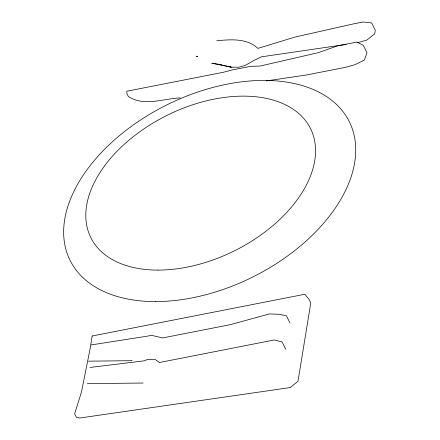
<?xml version="1.0" encoding="UTF-8"?>
<svg xmlns="http://www.w3.org/2000/svg" width="440" height="440" viewBox="0 0 440 440"><rect width="100%" height="100%" fill="white"/><g stroke="black" fill="none" stroke-linecap="round" stroke-linejoin="round"><path stroke-width="0.66" d="M131.94 360.217L131.863 360.69L88.473 361.168M357.715 42.658L366.8 40.079L374.704 33.864L375.298 30.234L371.663 22.908L363.138 22L353.469 23.898L295.24 37.004L257.945 48.373C246.736 38.011 230.775 39.43 216.744 40.766M91.124 344.944L148.368 335.995L151.135 335.242L162.69 337.931L230.351 324.649L269.297 313.945L278.19 314.226L286.358 315.656L289.993 322.982M266.211 80.933L306.631 74.96L345.296 67.37L355.031 64.658L364.353 60.066L366.982 52.734L363.347 45.408L356.956 42.042L337.623 45.837L318.252 52.674L259.99 66.072L250.839 66.314L231.506 70.109L223.394 72.259L126.737 91.24L126.973 93.759L128.31 96.454C143.781 106.816 163.356 98.632 180.202 97.906M346.214 44.429L261.448 56.826L254.166 60.313L245.168 65.456L238.838 67.238L231.259 67.177L211.822 63.223L221.32 64.653M90.008 367.461L144.309 360.817L147.851 359.32L154.968 359.326L159.423 362.516L274.291 339.966L282.062 341.908L285.698 349.234M87.362 383.631L143.099 383.026M219.659 64.587L231.259 67.177L228.03 66.16M197.654 56.579L196.361 56.172L197.621 56.623M92.191 335.995L90.085 348.876L81.493 391.919L74.635 413.809L76.45 417.472L79.871 418L290.147 387.569L297.979 381.304L310.789 302.945L308.974 299.283L304.838 294.245L92.191 335.995M157.889 270.1A122.628 75.663 -26.4 0 0 314.402 139.733A122.628 75.663 -26.4 0 0 129.751 139.513A122.628 75.663 -26.4 0 0 157.889 270.1M155.287 301.587A155.892 96.189 -26.4 0 0 354.261 135.856A155.892 96.189 -26.4 0 0 119.521 135.575A155.892 96.189 -26.4 0 0 155.287 301.587"/></g></svg>
